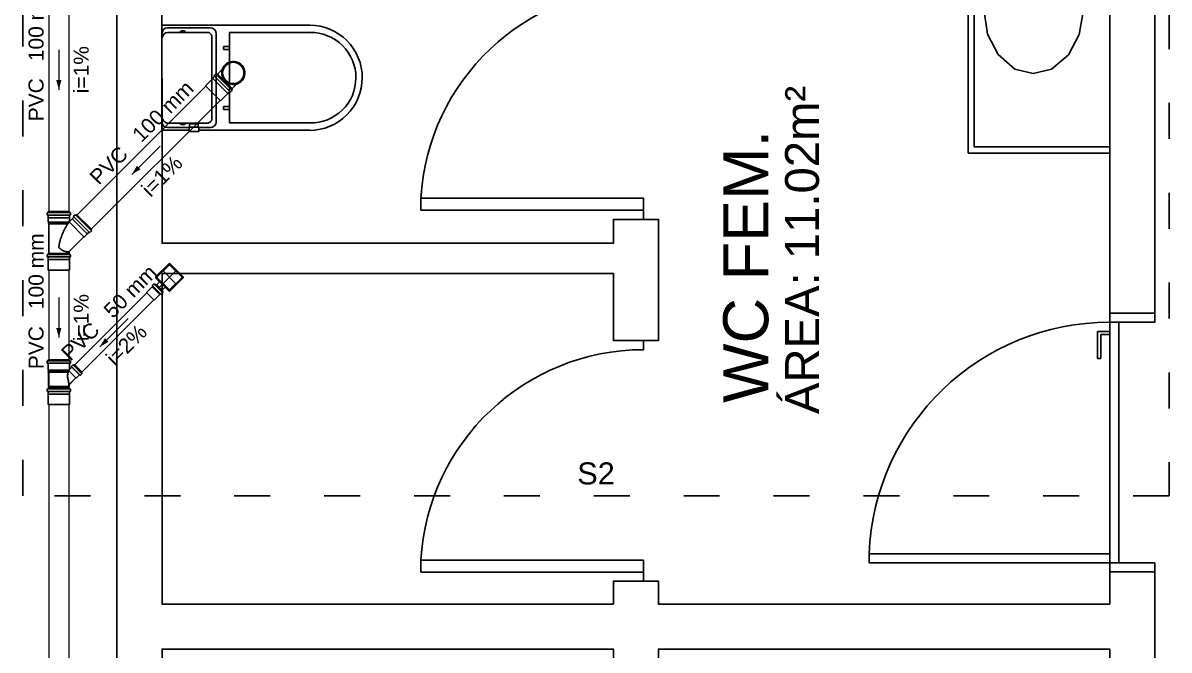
# Model space of a CAD drawing. Header units: millimetres. Extents: x -823 to -490, y -63 to 119.
# Drawn here: x -600.5 to -592.85, y 66.12 to 70.31 of the extents above; entities that cross this region are included whole.
import ezdxf

# ---------------------------------------------------------------- set-up
doc = ezdxf.new("R2010")
doc.units = ezdxf.units.MM
doc.header["$LTSCALE"] = 0.2
doc.header["$MEASUREMENT"] = 0
doc.linetypes.add('ACAD_ISO03W100', pattern=[3, 1.2, -1.8])
doc.linetypes.add('DASHDOT', pattern=[2.54, 1.27, -0.635, 0, -0.635])
for name, color, linetype, lineweight in [('DI-Detalhes', 1, 'Continuous', 30), ('Textos', 7, 'Continuous', 5), ('TQ-Condutos', 5, 'Continuous', 5), ('TQ-Sentido conduto', 9, 'Continuous', 5), ('TQ-Textos conduto', 7, 'Continuous', 5)]:
    doc.layers.add(name, color=color, linetype=linetype, lineweight=lineweight)
doc.layers.add('Simbolos', color=5, linetype='Continuous')
doc.layers.add('Simbolos_int', color=2, linetype='Continuous')
doc.styles.add('Arial', font='arial.ttf')

msp = doc.modelspace()

# ---------------------------------------------------------------- hatches: boundary and pattern name
at = {"layer": 'TQ-Sentido conduto', "linetype": 'Continuous'}
for points in [[(-600.2645, 69.8608), (-600.2472, 69.9253), (-600.2818, 69.9253)], [(-599.7766, 69.2955), (-599.7188, 69.329), (-599.7432, 69.3534)], [(-600.2645, 68.2051), (-600.2472, 68.2696), (-600.2818, 68.2696)], [(-599.99, 68.1442), (-599.9321, 68.1776), (-599.9566, 68.2021)]]:
    msp.add_hatch(color=256, dxfattribs=at).paths.add_polyline_path(points)

# ---------------------------------------------------------------- linework, layer by layer
for p, q in [((-599.5759, 70.2878), (-599.5739, 70.2908)), ((-599.5759, 70.2848), (-599.5759, 70.2878)), ((-599.5759, 70.2688), (-599.5759, 70.2848)), ((-599.5759, 69.9397), (-599.5759, 70.2688)), ((-599.5759, 70.2346), (-599.5729, 70.2497)), ((-599.5739, 70.2908), (-599.5709, 70.2918)), ((-599.5729, 70.2497), (-599.5658, 70.2617)), ((-599.5709, 70.2918), (-599.5689, 70.2918)), ((-599.5689, 70.2918), (-598.5896, 70.2918)), ((-599.5658, 70.2617), (-599.5538, 70.2708)), ((-599.5518, 70.2407), (-599.5628, 70.2316)), ((-599.5538, 70.2708), (-599.5388, 70.2728)), ((-599.5388, 70.2437), (-599.5518, 70.2407)), ((-599.5388, 70.2728), (-599.2528, 70.2728)), ((-599.2709, 70.2437), (-599.5388, 70.2437)), ((-599.4545, 70.2497), (-599.4545, 70.2487)), ((-599.4525, 70.2497), (-599.4545, 70.2497)), ((-599.4545, 70.2487), (-599.4545, 70.2437)), ((-599.4454, 70.2537), (-599.4525, 70.2497)), ((-599.4364, 70.2547), (-599.4454, 70.2537)), ((-599.4284, 70.2537), (-599.4364, 70.2547)), ((-599.4204, 70.2497), (-599.4284, 70.2537)), ((-599.4204, 70.2487), (-599.4204, 70.2497)), ((-599.4204, 70.2437), (-599.4204, 70.2487)), ((-599.2608, 70.2417), (-599.2709, 70.2437)), ((-599.2528, 70.2346), (-599.2608, 70.2417)), ((-599.2528, 70.2728), (-599.2378, 70.2708)), ((-599.2378, 70.2708), (-599.2257, 70.2617)), ((-599.2257, 70.2617), (-599.2167, 70.2497)), ((-599.2167, 70.2497), (-599.2147, 70.2346)), ((-599.1254, 70.2427), (-598.5896, 70.2427)), ((-599.1254, 69.6387), (-599.1254, 70.2427)), ((-599.5709, 70.2196), (-599.5759, 70.2055)), ((-599.5628, 70.2316), (-599.5709, 70.2196)), ((-599.2458, 70.2266), (-599.2528, 70.2346)), ((-599.2428, 70.2156), (-599.2458, 70.2266)), ((-599.2428, 69.9397), (-599.2428, 70.2156)), ((-599.2147, 70.2346), (-599.2147, 69.9397)), ((-599.1655, 70.1293), (-599.1655, 70.1494)), ((-599.1254, 70.1494), (-599.1655, 70.1494)), ((-599.1254, 70.1293), (-599.1655, 70.1293)), ((-599.5759, 69.6126), (-599.5759, 69.9397)), ((-599.2428, 69.6647), (-599.2428, 69.9397)), ((-599.2147, 69.9397), (-599.2147, 69.6457)), ((-599.1254, 69.748), (-599.1655, 69.748)), ((-599.1655, 69.748), (-599.1655, 69.728)), ((-599.1254, 69.728), (-599.1655, 69.728)), ((-599.5759, 69.6748), (-599.5709, 69.6607)), ((-599.5729, 69.6306), (-599.5759, 69.6457)), ((-599.5658, 69.6196), (-599.5729, 69.6306)), ((-599.5709, 69.6607), (-599.5628, 69.6497)), ((-599.5628, 69.6497), (-599.5518, 69.6417)), ((-599.5518, 69.6417), (-599.5388, 69.6367)), ((-599.5388, 69.6367), (-599.2709, 69.6367)), ((-599.4545, 69.6367), (-599.4545, 69.6336)), ((-599.4545, 69.6336), (-599.4545, 69.6316)), ((-599.4545, 69.6316), (-599.4525, 69.6316)), ((-599.4525, 69.6316), (-599.4454, 69.6276)), ((-599.4454, 69.6276), (-599.4364, 69.6266)), ((-599.4364, 69.6266), (-599.4284, 69.6276)), ((-599.4284, 69.6276), (-599.4204, 69.6316)), ((-599.4204, 69.6336), (-599.4204, 69.6367)), ((-599.4204, 69.6316), (-599.4204, 69.6336)), ((-599.3913, 69.6336), (-599.3913, 69.6116)), ((-599.3341, 69.6336), (-599.3913, 69.6336)), ((-599.3341, 69.6116), (-599.3341, 69.6336)), ((-599.2709, 69.6367), (-599.2608, 69.6407)), ((-599.2608, 69.6407), (-599.2528, 69.6457)), ((-599.2528, 69.6457), (-599.2458, 69.6537)), ((-599.2458, 69.6537), (-599.2428, 69.6647)), ((-599.2167, 69.6306), (-599.2257, 69.6196)), ((-599.2147, 69.6457), (-599.2167, 69.6306)), ((-598.5896, 69.6387), (-599.1254, 69.6387)), ((-599.5759, 69.5955), (-599.5759, 69.6126)), ((-599.5759, 69.5935), (-599.5759, 69.5955)), ((-599.5739, 69.5905), (-599.5759, 69.5935)), ((-599.5709, 69.5895), (-599.5739, 69.5905)), ((-599.5689, 69.5895), (-599.5709, 69.5895)), ((-599.3953, 69.5895), (-599.5689, 69.5895)), ((-599.5538, 69.6116), (-599.5658, 69.6196)), ((-599.5388, 69.6086), (-599.5538, 69.6116)), ((-599.3953, 69.6086), (-599.5388, 69.6086)), ((-599.3953, 69.6116), (-599.3291, 69.6116)), ((-599.3953, 69.5895), (-599.3953, 69.6116)), ((-599.3953, 69.5815), (-599.3953, 69.5895)), ((-599.3291, 69.5815), (-599.3953, 69.5815)), ((-599.3291, 69.6116), (-599.3291, 69.5895)), ((-599.2528, 69.6086), (-599.3291, 69.6086)), ((-598.5896, 69.5895), (-599.3291, 69.5895)), ((-599.3291, 69.5895), (-599.3291, 69.5815)), ((-599.2378, 69.6116), (-599.2528, 69.6086)), ((-599.2257, 69.6196), (-599.2378, 69.6116)), ((-596.3612, 69.136), (-597.8471, 69.136)), ((-597.8471, 69.136), (-597.8471, 69.0557)), ((-596.3612, 68.9945), (-596.3612, 69.136)), ((-596.3612, 69.0557), (-597.8471, 69.0557)), ((-593.31, 68.247), (-593.3301, 68.247)), ((-593.3301, 68.0664), (-593.3301, 68.247)), ((-593.2498, 68.247), (-593.31, 68.247)), ((-596.3612, 68.1848), (-596.3612, 68.1246)), ((-593.2498, 68.227), (-593.31, 68.227)), ((-593.31, 68.227), (-593.31, 68.0664)), ((-593.31, 68.0664), (-593.3301, 68.0664)), ((-596.3612, 66.7189), (-597.8471, 66.7189)), ((-597.8471, 66.7189), (-597.8471, 66.6387)), ((-596.3612, 66.5785), (-596.3612, 66.7189)), ((-594.8561, 66.7611), (-594.8561, 66.7009)), ((-596.3612, 66.6387), (-597.8471, 66.6387))]:
    msp.add_line(p, q)
at = {"color": 7}
for p, q in [((-599.3913, 69.6336), (-599.3913, 69.6116)), ((-599.3341, 69.6336), (-599.3913, 69.6336)), ((-599.3341, 69.6116), (-599.3341, 69.6336)), ((-599.3953, 69.6116), (-599.3953, 69.5895)), ((-599.3291, 69.6116), (-599.3953, 69.6116)), ((-599.3953, 69.5895), (-599.3953, 69.5815)), ((-599.3953, 69.5815), (-599.3291, 69.5815)), ((-599.3913, 69.6116), (-599.3341, 69.6116)), ((-599.3291, 69.5895), (-599.3291, 69.6116)), ((-599.3291, 69.5815), (-599.3291, 69.5895))]:
    msp.add_line(p, q, dxfattribs=at)
at = {"linetype": 'Continuous'}
for p, q in [((-594.8561, 66.7611), (-593.2498, 66.7611)), ((-593.2498, 66.7009), (-594.8561, 66.7009))]:
    msp.add_line(p, q, dxfattribs=at)
for points in [[(-596.2618, 71.4045), (-596.5628, 71.4045), (-596.5628, 71.245), (-599.5759, 71.245), (-599.5759, 73.4544), (-596.5628, 73.4544), (-596.5628, 73.0109), (-596.2628, 73.0109), (-596.2628, 73.4544), (-593.2498, 73.4544), (-593.2498, 68.3674), (-592.9488, 68.3674), (-592.9488, 73.7554), (-599.8769, 73.7554), (-599.8769, 56.9483)], [(-593.2498, 69.438), (-594.1939, 69.438), (-594.1939, 73.4544)], [(-593.2498, 69.4781), (-594.1538, 69.4781), (-594.1538, 73.4132), (-593.2498, 73.4132)], [(-592.9488, 65.9092), (-592.9488, 66.6407), (-593.2498, 66.6407), (-593.2498, 66.426), (-596.2618, 66.426), (-596.2618, 66.5785), (-596.5628, 66.5785), (-596.5628, 66.426), (-599.5749, 66.426), (-599.5749, 68.6343), (-596.5628, 68.6343), (-596.5628, 68.1848), (-596.2618, 68.1848), (-596.2608, 68.9945), (-596.5628, 68.9945), (-596.5628, 68.835), (-599.5749, 68.835), (-599.5759, 71.0443), (-596.5628, 71.0443), (-596.5628, 70.6019), (-596.2618, 70.6019), (-596.2628, 71.4045)], [(-593.7585, 70.8316), (-593.8809, 70.8005), (-593.9933, 70.7052), (-593.9933, 70.7052), (-594.0715, 70.5567), (-594.0715, 70.5567), (-594.0906, 70.4002), (-594.0906, 70.4002), (-594.0645, 70.2306), (-594.0645, 70.2306), (-593.9933, 70.0952), (-593.9933, 70.0952), (-593.8819, 69.9989), (-593.8819, 69.9989), (-593.7595, 69.9688), (-593.6381, 69.9989), (-593.5247, 70.0942), (-593.5247, 70.0942), (-593.4545, 70.2296), (-593.4545, 70.2296), (-593.4294, 70.3671), (-593.4294, 70.3671)], [(-599.5749, 63.9156), (-599.5749, 66.1249), (-596.5628, 66.1249), (-596.5628, 65.9724)], [(-596.2618, 65.9724), (-596.2618, 66.1249), (-593.2498, 66.1249), (-593.2498, 65.9092)]]:
    msp.add_lwpolyline(points)
for points in [[(-593.2498, 68.3674), (-592.9488, 68.3674), (-592.9488, 68.3072), (-593.2498, 68.3072), (-593.2498, 68.3674)], [(-593.2498, 68.3072), (-593.1896, 68.3072), (-593.1896, 66.7009), (-593.2498, 66.7009), (-593.2498, 68.3072)], [(-593.2498, 66.7009), (-592.9488, 66.7009), (-592.9488, 66.6407), (-593.2498, 66.6407), (-593.2498, 66.7009)]]:
    msp.add_lwpolyline(points, close=True)
for centre, radius, start, end in [((-596.3602, 69.0507), 1.49, 90.065, 176.753), ((-598.5906, 69.9407), 0.3514, 44.7762, 89.7762), ((-598.5836, 69.9407), 0.3021, 45.3515, 90.9397), ((-598.5906, 69.9407), 0.3514, 359.776, 44.7762), ((-598.5836, 69.9407), 0.3021, 359.763, 45.3515), ((-598.5836, 69.9407), 0.3021, 314.412, 359.763), ((-598.5906, 69.9407), 0.3514, 315, 359.776), ((-598.5836, 69.9407), 0.3021, 269.06, 314.412), ((-598.5906, 69.9407), 0.3514, 270.224, 315), ((-596.3602, 66.6346), 1.49, 90.065, 176.753)]:
    msp.add_arc(centre, radius, start, end)
msp.add_arc((-593.2508, 66.7019), 1.6055, 89.9728, 177.882, dxfattribs=at)
at = {"layer": 'DI-Detalhes', "color": 6, "linetype": 'ACAD_ISO03W100'}
msp.add_lwpolyline([(-600.5042, 73.9724), (-592.8533, 73.9724), (-592.8533, 67.1492), (-600.5042, 67.1492), (-600.5042, 73.9724)], dxfattribs=at)
at = {"layer": 'Simbolos'}
for p, q in [((-599.236, 69.9363), (-599.2855, 69.8869)), ((-599.2246, 69.9482), (-599.236, 69.9368)), ((-599.236, 69.9368), (-599.236, 69.9363)), ((-599.2268, 69.9526), (-599.2245, 69.95)), ((-599.2178, 69.9634), (-599.2267, 69.9545)), ((-599.2161, 69.9636), (-599.2126, 69.9616)), ((-599.2068, 69.966), (-599.211, 69.9618)), ((-599.2068, 69.966), (-599.1062, 69.8654)), ((-599.1736, 69.9946), (-599.2045, 69.9637)), ((-599.1088, 69.8544), (-599.1177, 69.8455)), ((-599.1086, 69.8561), (-599.1106, 69.8596)), ((-599.1062, 69.8654), (-599.1104, 69.8612)), ((-599.0776, 69.8986), (-599.1085, 69.8677)), ((-599.1359, 69.8362), (-599.1853, 69.7867)), ((-599.1354, 69.8362), (-599.1359, 69.8362)), ((-599.124, 69.8476), (-599.1354, 69.8362)), ((-599.1196, 69.8454), (-599.1222, 69.8476)), ((-600.3415, 69.0373), (-600.3415, 69.0247)), ((-600.3405, 69.0386), (-600.3366, 69.0396)), ((-600.3403, 69.0233), (-600.3369, 69.023)), ((-600.3357, 69.0469), (-600.3357, 69.0409)), ((-600.3357, 69.0469), (-600.1934, 69.0469)), ((-600.3357, 69.0217), (-600.3357, 69.0056)), ((-600.1934, 69.0469), (-600.1934, 69.0409)), ((-600.1934, 69.0217), (-600.1934, 69.0056)), ((-600.1885, 69.0386), (-600.1924, 69.0396)), ((-600.1887, 69.0233), (-600.1921, 69.023)), ((-600.1875, 69.0373), (-600.1875, 69.0247)), ((-600.1566, 69.0245), (-600.1656, 69.0156)), ((-600.1656, 69.0138), (-600.1634, 69.0111)), ((-600.155, 69.0247), (-600.1515, 69.0227)), ((-600.1457, 69.0271), (-600.1499, 69.0229)), ((-600.1457, 69.0271), (-600.0451, 68.9265)), ((-600.3357, 69.0056), (-600.3353, 69.0052)), ((-600.3353, 69.0052), (-600.3353, 68.9788)), ((-600.3353, 68.9788), (-600.3324, 68.9759)), ((-600.3324, 68.9688), (-600.3344, 68.9687)), ((-600.3344, 68.9687), (-600.3344, 68.9647)), ((-600.3324, 68.9646), (-600.3344, 68.9647)), ((-600.3324, 68.9759), (-600.3324, 68.9688)), ((-600.3324, 68.9646), (-600.3324, 68.7676)), ((-600.1934, 69.0056), (-600.1937, 69.0052)), ((-600.1937, 69.0052), (-600.1937, 68.9835)), ((-600.1749, 68.9974), (-600.1903, 68.9821)), ((-600.1635, 69.0093), (-600.1749, 68.9979)), ((-600.1749, 68.9979), (-600.1749, 68.9974)), ((-600.0976, 68.8786), (-600.196, 68.7802)), ((-600.0934, 68.8786), (-600.0976, 68.8786)), ((-600.0748, 68.8973), (-600.0934, 68.8786)), ((-600.0743, 68.8973), (-600.0748, 68.8973)), ((-600.0629, 68.9087), (-600.0743, 68.8973)), ((-600.0584, 68.9066), (-600.0611, 68.9088)), ((-600.0477, 68.9156), (-600.0566, 68.9067)), ((-600.0475, 68.9172), (-600.0495, 68.9207)), ((-600.0451, 68.9265), (-600.0493, 68.9223)), ((-600.3415, 68.758), (-600.3415, 68.7454)), ((-600.3405, 68.7593), (-600.3366, 68.7604)), ((-600.3403, 68.7441), (-600.3369, 68.7438)), ((-600.3357, 68.7676), (-600.3357, 68.7617)), ((-600.3357, 68.7676), (-600.1934, 68.7676)), ((-600.3357, 68.7425), (-600.3357, 68.7263)), ((-600.3357, 68.7263), (-600.3353, 68.726)), ((-600.3353, 68.726), (-600.3353, 68.656)), ((-600.1966, 68.7676), (-600.3324, 68.7676)), ((-600.1966, 68.7788), (-600.1966, 68.7676)), ((-600.1934, 68.7263), (-600.1937, 68.726)), ((-600.1937, 68.726), (-600.1937, 68.656)), ((-600.1934, 68.7676), (-600.1934, 68.7617)), ((-600.1934, 68.7425), (-600.1934, 68.7263)), ((-600.1885, 68.7593), (-600.1924, 68.7604)), ((-600.1887, 68.7441), (-600.1921, 68.7438)), ((-600.1875, 68.758), (-600.1875, 68.7454)), ((-599.6161, 68.6125), (-599.5312, 68.6973)), ((-599.5218, 68.6973), (-599.4369, 68.6125)), ((-599.64, 68.5526), (-599.6377, 68.5499)), ((-599.6316, 68.5627), (-599.6399, 68.5544)), ((-599.63, 68.5629), (-599.6265, 68.5608)), ((-599.6207, 68.5652), (-599.6248, 68.5611)), ((-599.6207, 68.5652), (-599.569, 68.5135)), ((-599.6161, 68.603), (-599.5312, 68.5182)), ((-599.6113, 68.5586), (-599.5915, 68.5784)), ((-599.6113, 68.5558), (-599.5784, 68.5229)), ((-599.5218, 68.5182), (-599.4369, 68.603)), ((-599.6422, 68.5433), (-599.6791, 68.5064)), ((-599.6378, 68.5481), (-599.6422, 68.5437)), ((-599.6422, 68.5437), (-599.6422, 68.5433)), ((-599.5909, 68.492), (-599.6278, 68.4551)), ((-599.5905, 68.492), (-599.5909, 68.492)), ((-599.5861, 68.4964), (-599.5905, 68.492)), ((-599.5816, 68.4942), (-599.5843, 68.4965)), ((-599.5715, 68.5026), (-599.5798, 68.4943)), ((-599.5756, 68.5229), (-599.5558, 68.5427)), ((-599.5713, 68.5042), (-599.5734, 68.5078)), ((-599.569, 68.5135), (-599.5732, 68.5094)), ((-600.3419, 68.0482), (-600.3419, 68.0356)), ((-600.3415, 68.0479), (-600.3415, 68.0352)), ((-600.3409, 68.0495), (-600.337, 68.0505)), ((-600.3407, 68.0342), (-600.3372, 68.0339)), ((-600.3405, 68.0492), (-600.3366, 68.0502)), ((-600.3403, 68.0339), (-600.3369, 68.0336)), ((-600.336, 68.0578), (-600.336, 68.0518)), ((-600.336, 68.0578), (-600.1937, 68.0578)), ((-600.336, 68.0326), (-600.336, 67.9901)), ((-600.3357, 68.0574), (-600.3357, 68.0515)), ((-600.3357, 68.0574), (-600.1934, 68.0574)), ((-600.3357, 68.0323), (-600.3357, 67.9898)), ((-600.1937, 68.0578), (-600.1937, 68.0518)), ((-600.1937, 68.0326), (-600.1937, 67.9961)), ((-600.1934, 68.0574), (-600.1934, 68.0515)), ((-600.1934, 68.0323), (-600.1934, 67.9958)), ((-600.1888, 68.0495), (-600.1927, 68.0505)), ((-600.189, 68.0342), (-600.1925, 68.0339)), ((-600.1885, 68.0492), (-600.1924, 68.0502)), ((-600.1887, 68.0339), (-600.1921, 68.0336)), ((-600.1878, 68.0482), (-600.1878, 68.0356)), ((-600.1875, 68.0479), (-600.1875, 68.0352)), ((-600.1721, 68.0228), (-600.1804, 68.0146)), ((-600.1718, 68.0225), (-600.1801, 68.0142)), ((-600.1705, 68.0231), (-600.167, 68.021)), ((-600.1702, 68.0227), (-600.1666, 68.0207)), ((-600.1612, 68.0253), (-600.1653, 68.0212)), ((-600.1609, 68.025), (-600.165, 68.0209)), ((-600.1612, 68.0253), (-600.1096, 67.9736)), ((-600.1609, 68.025), (-600.1092, 67.9733)), ((-600.336, 67.9901), (-600.3327, 67.9868)), ((-600.3357, 67.9898), (-600.3324, 67.9865)), ((-600.3327, 67.9785), (-600.3347, 67.9784)), ((-600.3347, 67.9784), (-600.3347, 67.9744)), ((-600.3327, 67.9743), (-600.3347, 67.9744)), ((-600.3324, 67.9782), (-600.3344, 67.978)), ((-600.3344, 67.978), (-600.3344, 67.9741)), ((-600.3324, 67.9739), (-600.3344, 67.9741)), ((-600.3327, 67.9868), (-600.3327, 67.9785)), ((-600.3327, 67.9743), (-600.3327, 67.8781)), ((-600.3324, 67.9865), (-600.3324, 67.9782)), ((-600.3324, 67.9739), (-600.3324, 67.8777)), ((-600.1783, 68.0083), (-600.1914, 67.9952)), ((-600.178, 68.0079), (-600.1911, 67.9948)), ((-600.1805, 68.0127), (-600.1782, 68.0101)), ((-600.1802, 68.0124), (-600.1779, 68.0097)), ((-600.1266, 67.9566), (-600.1469, 67.9363)), ((-600.1263, 67.9562), (-600.1466, 67.9359)), ((-600.1221, 67.9544), (-600.1248, 67.9567)), ((-600.1218, 67.9541), (-600.1245, 67.9563)), ((-600.112, 67.9627), (-600.1203, 67.9545)), ((-600.1117, 67.9624), (-600.12, 67.9541)), ((-600.1118, 67.9644), (-600.1139, 67.9679)), ((-600.1096, 67.9736), (-600.1137, 67.9695)), ((-600.1115, 67.964), (-600.1135, 67.9676)), ((-600.1092, 67.9733), (-600.1133, 67.9692)), ((-600.3357, 67.8697), (-600.3357, 67.8638)), ((-600.3357, 67.8697), (-600.1934, 67.8697)), ((-600.3327, 67.8781), (-600.197, 67.8781)), ((-600.3324, 67.8777), (-600.1966, 67.8777)), ((-600.1507, 67.9363), (-600.197, 67.89)), ((-600.197, 67.89), (-600.197, 67.8781)), ((-600.1504, 67.9359), (-600.1966, 67.8897)), ((-600.1966, 67.8897), (-600.1966, 67.8777)), ((-600.1934, 67.8697), (-600.1934, 67.8638)), ((-600.1469, 67.9363), (-600.1507, 67.9363)), ((-600.1466, 67.9359), (-600.1504, 67.9359)), ((-600.3415, 67.8601), (-600.3415, 67.8475)), ((-600.3405, 67.8614), (-600.3366, 67.8625)), ((-600.3403, 67.8462), (-600.3369, 67.8459)), ((-600.3357, 67.8446), (-600.3357, 67.8284)), ((-600.3357, 67.8284), (-600.3353, 67.8281)), ((-600.3353, 67.8281), (-600.3353, 67.7581)), ((-600.1934, 67.8284), (-600.1937, 67.8281)), ((-600.1937, 67.8281), (-600.1937, 67.7581)), ((-600.1934, 67.8446), (-600.1934, 67.8284)), ((-600.1885, 67.8614), (-600.1924, 67.8625)), ((-600.1887, 67.8462), (-600.1921, 67.8459)), ((-600.1875, 67.8601), (-600.1875, 67.8475))]:
    msp.add_line(p, q, dxfattribs=at)
for points in [[(-599.0776, 69.8986), (-599.0666, 69.9029), (-599.0564, 69.9087), (-599.0472, 69.9161), (-599.0393, 69.9247), (-599.0327, 69.9345), (-599.0278, 69.9452), (-599.0245, 69.9565), (-599.0229, 69.9681), (-599.0232, 69.9799), (-599.0252, 69.9915), (-599.029, 70.0026), (-599.0344, 70.013), (-599.0414, 70.0225), (-599.0497, 70.0308), (-599.0592, 70.0378), (-599.0696, 70.0432), (-599.0807, 70.047), (-599.0923, 70.049), (-599.1041, 70.0493), (-599.1157, 70.0477), (-599.127, 70.0444), (-599.1377, 70.0395), (-599.1475, 70.0329), (-599.1561, 70.025), (-599.1635, 70.0158), (-599.1693, 70.0056), (-599.1736, 69.9946)], [(-599.2267, 69.9545), (-599.2268, 69.9543), (-599.2269, 69.9541), (-599.227, 69.9539), (-599.2271, 69.9537), (-599.2271, 69.9535), (-599.227, 69.9532), (-599.227, 69.953), (-599.2269, 69.9528), (-599.2268, 69.9526)], [(-599.2246, 69.9482), (-599.2245, 69.9484), (-599.2244, 69.9486), (-599.2243, 69.9488), (-599.2242, 69.949), (-599.2242, 69.9492), (-599.2243, 69.9494), (-599.2243, 69.9496), (-599.2244, 69.9498), (-599.2245, 69.95)], [(-599.2161, 69.9636), (-599.2163, 69.9637), (-599.2165, 69.9637), (-599.2167, 69.9638), (-599.2169, 69.9638), (-599.2171, 69.9637), (-599.2173, 69.9637), (-599.2174, 69.9636), (-599.2176, 69.9635), (-599.2178, 69.9634)], [(-599.2126, 69.9616), (-599.2125, 69.9615), (-599.2123, 69.9614), (-599.2121, 69.9614), (-599.2119, 69.9614), (-599.2117, 69.9614), (-599.2115, 69.9615), (-599.2113, 69.9616), (-599.2112, 69.9617), (-599.211, 69.9618)], [(-599.1736, 69.9946), (-599.1757, 69.9856), (-599.1768, 69.9765), (-599.1767, 69.9672), (-599.1755, 69.9581), (-599.1733, 69.9491), (-599.17, 69.9405), (-599.1657, 69.9324), (-599.1604, 69.9248), (-599.1543, 69.9179), (-599.1474, 69.9118), (-599.1398, 69.9065), (-599.1317, 69.9022), (-599.123, 69.8989), (-599.1141, 69.8967), (-599.105, 69.8955), (-599.0957, 69.8954), (-599.0866, 69.8965), (-599.0776, 69.8986)], [(-599.1104, 69.8612), (-599.1105, 69.861), (-599.1106, 69.8609), (-599.1107, 69.8607), (-599.1108, 69.8605), (-599.1108, 69.8603), (-599.1108, 69.8601), (-599.1108, 69.8599), (-599.1107, 69.8597), (-599.1106, 69.8596)], [(-599.1088, 69.8544), (-599.1087, 69.8546), (-599.1086, 69.8548), (-599.1085, 69.8549), (-599.1085, 69.8551), (-599.1084, 69.8553), (-599.1084, 69.8555), (-599.1085, 69.8557), (-599.1085, 69.8559), (-599.1086, 69.8561)], [(-599.1222, 69.8477), (-599.1224, 69.8478), (-599.1226, 69.8479), (-599.1228, 69.8479), (-599.123, 69.848), (-599.1232, 69.848), (-599.1234, 69.8479), (-599.1236, 69.8478), (-599.1238, 69.8477), (-599.124, 69.8476)], [(-599.1196, 69.8454), (-599.1194, 69.8453), (-599.1192, 69.8452), (-599.119, 69.8452), (-599.1187, 69.8451), (-599.1185, 69.8451), (-599.1183, 69.8452), (-599.1181, 69.8453), (-599.1179, 69.8454), (-599.1177, 69.8455)], [(-600.3405, 69.0386), (-600.3407, 69.0385), (-600.3409, 69.0384), (-600.3411, 69.0383), (-600.3412, 69.0382), (-600.3413, 69.038), (-600.3414, 69.0379), (-600.3415, 69.0377), (-600.3415, 69.0375), (-600.3415, 69.0373)], [(-600.3415, 69.0247), (-600.3415, 69.0245), (-600.3415, 69.0242), (-600.3414, 69.024), (-600.3413, 69.0239), (-600.3411, 69.0237), (-600.3409, 69.0236), (-600.3407, 69.0235), (-600.3405, 69.0234), (-600.3403, 69.0233)], [(-600.3357, 69.0217), (-600.3357, 69.0219), (-600.3357, 69.0221), (-600.3358, 69.0223), (-600.3359, 69.0225), (-600.3361, 69.0227), (-600.3363, 69.0228), (-600.3365, 69.0229), (-600.3367, 69.023), (-600.3369, 69.023)], [(-600.3366, 69.0396), (-600.3365, 69.0397), (-600.3363, 69.0398), (-600.3361, 69.0399), (-600.336, 69.04), (-600.3359, 69.0402), (-600.3358, 69.0404), (-600.3357, 69.0406), (-600.3357, 69.0407), (-600.3357, 69.0409)], [(-600.1934, 69.0409), (-600.1933, 69.0407), (-600.1933, 69.0406), (-600.1932, 69.0404), (-600.1931, 69.0402), (-600.193, 69.04), (-600.1929, 69.0399), (-600.1927, 69.0398), (-600.1926, 69.0397), (-600.1924, 69.0396)], [(-600.1921, 69.023), (-600.1924, 69.023), (-600.1926, 69.0229), (-600.1928, 69.0228), (-600.1929, 69.0227), (-600.1931, 69.0225), (-600.1932, 69.0223), (-600.1933, 69.0221), (-600.1933, 69.0219), (-600.1934, 69.0217)], [(-600.1887, 69.0233), (-600.1885, 69.0234), (-600.1883, 69.0235), (-600.1881, 69.0236), (-600.1879, 69.0237), (-600.1878, 69.0239), (-600.1876, 69.024), (-600.1876, 69.0242), (-600.1875, 69.0245), (-600.1875, 69.0247)], [(-600.1875, 69.0373), (-600.1875, 69.0375), (-600.1875, 69.0377), (-600.1876, 69.0379), (-600.1877, 69.038), (-600.1878, 69.0382), (-600.188, 69.0383), (-600.1881, 69.0384), (-600.1883, 69.0385), (-600.1885, 69.0386)], [(-600.1655, 69.0156), (-600.1657, 69.0154), (-600.1658, 69.0152), (-600.1659, 69.015), (-600.1659, 69.0148), (-600.1659, 69.0146), (-600.1659, 69.0144), (-600.1659, 69.0142), (-600.1658, 69.014), (-600.1656, 69.0138)], [(-600.1635, 69.0093), (-600.1633, 69.0095), (-600.1632, 69.0097), (-600.1632, 69.0099), (-600.1631, 69.0101), (-600.1631, 69.0103), (-600.1631, 69.0106), (-600.1632, 69.0108), (-600.1633, 69.011), (-600.1634, 69.0111)], [(-600.155, 69.0247), (-600.1552, 69.0248), (-600.1554, 69.0249), (-600.1556, 69.0249), (-600.1558, 69.0249), (-600.1559, 69.0249), (-600.1561, 69.0248), (-600.1563, 69.0248), (-600.1565, 69.0246), (-600.1566, 69.0245)], [(-600.1515, 69.0227), (-600.1513, 69.0226), (-600.1511, 69.0226), (-600.151, 69.0225), (-600.1508, 69.0225), (-600.1506, 69.0226), (-600.1504, 69.0226), (-600.1502, 69.0227), (-600.15, 69.0228), (-600.1499, 69.0229)], [(-600.1937, 68.9835), (-600.1937, 68.9832), (-600.1936, 68.983), (-600.1935, 68.9827), (-600.1934, 68.9825), (-600.1933, 68.9823), (-600.1931, 68.9821), (-600.1929, 68.9819), (-600.1927, 68.9818), (-600.1925, 68.9816), (-600.1922, 68.9816), (-600.1919, 68.9815), (-600.1917, 68.9815), (-600.1914, 68.9815), (-600.1912, 68.9816), (-600.1909, 68.9816), (-600.1907, 68.9818), (-600.1905, 68.9819), (-600.1903, 68.9821)], [(-600.0611, 68.9088), (-600.0612, 68.9089), (-600.0614, 68.909), (-600.0617, 68.9091), (-600.0619, 68.9091), (-600.0621, 68.9091), (-600.0623, 68.9091), (-600.0625, 68.909), (-600.0627, 68.9089), (-600.0629, 68.9087)], [(-600.0584, 68.9066), (-600.0582, 68.9064), (-600.058, 68.9064), (-600.0578, 68.9063), (-600.0576, 68.9063), (-600.0574, 68.9063), (-600.0572, 68.9063), (-600.057, 68.9064), (-600.0568, 68.9065), (-600.0566, 68.9067)], [(-600.0493, 68.9223), (-600.0494, 68.9222), (-600.0495, 68.922), (-600.0496, 68.9218), (-600.0496, 68.9216), (-600.0497, 68.9214), (-600.0497, 68.9212), (-600.0496, 68.9211), (-600.0496, 68.9209), (-600.0495, 68.9207)], [(-600.0477, 68.9156), (-600.0476, 68.9157), (-600.0475, 68.9159), (-600.0474, 68.9161), (-600.0473, 68.9163), (-600.0473, 68.9164), (-600.0473, 68.9166), (-600.0473, 68.9168), (-600.0474, 68.917), (-600.0475, 68.9172)], [(-600.3405, 68.7593), (-600.3407, 68.7593), (-600.3409, 68.7592), (-600.3411, 68.7591), (-600.3412, 68.7589), (-600.3413, 68.7588), (-600.3414, 68.7586), (-600.3415, 68.7584), (-600.3415, 68.7582), (-600.3415, 68.758)], [(-600.3415, 68.7454), (-600.3415, 68.7452), (-600.3415, 68.745), (-600.3414, 68.7448), (-600.3413, 68.7446), (-600.3411, 68.7444), (-600.3409, 68.7443), (-600.3407, 68.7442), (-600.3405, 68.7441), (-600.3403, 68.7441)], [(-600.3357, 68.7425), (-600.3357, 68.7427), (-600.3357, 68.7429), (-600.3358, 68.7431), (-600.3359, 68.7433), (-600.3361, 68.7434), (-600.3363, 68.7436), (-600.3365, 68.7437), (-600.3367, 68.7437), (-600.3369, 68.7438)], [(-600.3366, 68.7604), (-600.3365, 68.7605), (-600.3363, 68.7605), (-600.3361, 68.7607), (-600.336, 68.7608), (-600.3359, 68.7609), (-600.3358, 68.7611), (-600.3357, 68.7613), (-600.3357, 68.7615), (-600.3357, 68.7617)], [(-600.1978, 68.7785), (-600.1977, 68.7786), (-600.1975, 68.7786), (-600.1974, 68.7786), (-600.1973, 68.7786), (-600.1971, 68.7787), (-600.197, 68.7787), (-600.1969, 68.7787), (-600.1968, 68.7787), (-600.1966, 68.7788)], [(-600.196, 68.7802), (-600.1962, 68.78), (-600.1963, 68.7799), (-600.1964, 68.7798), (-600.1964, 68.7796), (-600.1965, 68.7794), (-600.1966, 68.7793), (-600.1966, 68.7791), (-600.1966, 68.7789), (-600.1966, 68.7788)], [(-600.1934, 68.7617), (-600.1933, 68.7615), (-600.1933, 68.7613), (-600.1932, 68.7611), (-600.1931, 68.7609), (-600.193, 68.7608), (-600.1929, 68.7607), (-600.1927, 68.7605), (-600.1925, 68.7605), (-600.1924, 68.7604)], [(-600.1921, 68.7438), (-600.1924, 68.7437), (-600.1926, 68.7437), (-600.1928, 68.7436), (-600.1929, 68.7434), (-600.1931, 68.7433), (-600.1932, 68.7431), (-600.1933, 68.7429), (-600.1933, 68.7427), (-600.1934, 68.7425)], [(-600.1887, 68.7441), (-600.1885, 68.7441), (-600.1883, 68.7442), (-600.1881, 68.7443), (-600.1879, 68.7444), (-600.1878, 68.7446), (-600.1876, 68.7448), (-600.1875, 68.745), (-600.1875, 68.7452), (-600.1875, 68.7454)], [(-600.1875, 68.758), (-600.1875, 68.7582), (-600.1875, 68.7584), (-600.1876, 68.7586), (-600.1877, 68.7588), (-600.1878, 68.7589), (-600.188, 68.7591), (-600.1881, 68.7592), (-600.1883, 68.7593), (-600.1885, 68.7593)], [(-599.5218, 68.6973), (-599.5222, 68.6977), (-599.5227, 68.698), (-599.5231, 68.6984), (-599.5237, 68.6986), (-599.5242, 68.6989), (-599.5248, 68.699), (-599.5253, 68.6992), (-599.5259, 68.6992), (-599.5265, 68.6993), (-599.5271, 68.6992), (-599.5276, 68.6992), (-599.5282, 68.699), (-599.5288, 68.6989), (-599.5293, 68.6986), (-599.5298, 68.6984), (-599.5303, 68.698), (-599.5308, 68.6977), (-599.5312, 68.6973)], [(-599.6399, 68.5544), (-599.64, 68.5542), (-599.6402, 68.5541), (-599.6402, 68.5538), (-599.6403, 68.5536), (-599.6403, 68.5534), (-599.6403, 68.5532), (-599.6402, 68.553), (-599.6401, 68.5528), (-599.64, 68.5526)], [(-599.63, 68.5629), (-599.6302, 68.563), (-599.6304, 68.563), (-599.6306, 68.5631), (-599.6308, 68.5631), (-599.6309, 68.563), (-599.6311, 68.563), (-599.6313, 68.5629), (-599.6315, 68.5628), (-599.6316, 68.5627)], [(-599.6265, 68.5608), (-599.6263, 68.5608), (-599.6261, 68.5607), (-599.6259, 68.5607), (-599.6257, 68.5607), (-599.6255, 68.5607), (-599.6253, 68.5607), (-599.6252, 68.5608), (-599.625, 68.5609), (-599.6248, 68.5611)], [(-599.6161, 68.6125), (-599.6164, 68.612), (-599.6168, 68.6116), (-599.6171, 68.6111), (-599.6174, 68.6106), (-599.6176, 68.61), (-599.6178, 68.6095), (-599.6179, 68.6089), (-599.618, 68.6083), (-599.618, 68.6077), (-599.618, 68.6072), (-599.6179, 68.6066), (-599.6178, 68.606), (-599.6176, 68.6054), (-599.6174, 68.6049), (-599.6171, 68.6044), (-599.6168, 68.6039), (-599.6164, 68.6034), (-599.6161, 68.603)], [(-599.6113, 68.5586), (-599.6116, 68.5583), (-599.6117, 68.558), (-599.6118, 68.5577), (-599.6119, 68.5574), (-599.6119, 68.557), (-599.6118, 68.5567), (-599.6117, 68.5563), (-599.6116, 68.556), (-599.6113, 68.5558)], [(-599.4369, 68.603), (-599.4365, 68.6034), (-599.4362, 68.6039), (-599.4359, 68.6044), (-599.4356, 68.6049), (-599.4354, 68.6054), (-599.4352, 68.606), (-599.4351, 68.6066), (-599.435, 68.6072), (-599.435, 68.6077), (-599.435, 68.6083), (-599.4351, 68.6089), (-599.4352, 68.6095), (-599.4354, 68.61), (-599.4356, 68.6106), (-599.4359, 68.6111), (-599.4362, 68.6116), (-599.4365, 68.612), (-599.4369, 68.6125)], [(-599.6378, 68.5481), (-599.6377, 68.5483), (-599.6375, 68.5485), (-599.6375, 68.5487), (-599.6374, 68.5489), (-599.6374, 68.5491), (-599.6374, 68.5493), (-599.6375, 68.5495), (-599.6376, 68.5497), (-599.6377, 68.5499)], [(-599.5843, 68.4965), (-599.5845, 68.4966), (-599.5847, 68.4967), (-599.5849, 68.4968), (-599.5851, 68.4968), (-599.5853, 68.4968), (-599.5856, 68.4968), (-599.5858, 68.4967), (-599.586, 68.4966), (-599.5861, 68.4964)], [(-599.5816, 68.4942), (-599.5814, 68.4941), (-599.5812, 68.494), (-599.581, 68.494), (-599.5808, 68.4939), (-599.5806, 68.4939), (-599.5804, 68.494), (-599.5802, 68.4941), (-599.58, 68.4942), (-599.5798, 68.4943)], [(-599.5784, 68.5229), (-599.5782, 68.5227), (-599.5779, 68.5225), (-599.5776, 68.5224), (-599.5772, 68.5223), (-599.5769, 68.5223), (-599.5765, 68.5224), (-599.5762, 68.5225), (-599.5759, 68.5227), (-599.5756, 68.5229)], [(-599.5732, 68.5094), (-599.5733, 68.5092), (-599.5734, 68.5091), (-599.5735, 68.5089), (-599.5735, 68.5087), (-599.5735, 68.5085), (-599.5735, 68.5083), (-599.5735, 68.5081), (-599.5735, 68.5079), (-599.5734, 68.5078)], [(-599.5715, 68.5026), (-599.5714, 68.5027), (-599.5713, 68.5029), (-599.5712, 68.5031), (-599.5712, 68.5033), (-599.5711, 68.5035), (-599.5711, 68.5037), (-599.5712, 68.5038), (-599.5712, 68.504), (-599.5713, 68.5042)], [(-599.5312, 68.5182), (-599.5303, 68.5174), (-599.5293, 68.5168), (-599.5282, 68.5164), (-599.5271, 68.5162), (-599.5259, 68.5162), (-599.5248, 68.5164), (-599.5237, 68.5168), (-599.5227, 68.5174), (-599.5218, 68.5182)], [(-600.3409, 68.0495), (-600.3411, 68.0494), (-600.3412, 68.0493), (-600.3414, 68.0492), (-600.3415, 68.0491), (-600.3416, 68.0489), (-600.3417, 68.0488), (-600.3418, 68.0486), (-600.3419, 68.0484), (-600.3419, 68.0482)], [(-600.3419, 68.0356), (-600.3418, 68.0354), (-600.3418, 68.0351), (-600.3417, 68.0349), (-600.3416, 68.0348), (-600.3414, 68.0346), (-600.3413, 68.0345), (-600.3411, 68.0343), (-600.3409, 68.0343), (-600.3406, 68.0342)], [(-600.3405, 68.0492), (-600.3407, 68.0491), (-600.3409, 68.049), (-600.3411, 68.0489), (-600.3412, 68.0488), (-600.3413, 68.0486), (-600.3414, 68.0484), (-600.3415, 68.0483), (-600.3415, 68.0481), (-600.3415, 68.0479)], [(-600.3415, 68.0352), (-600.3415, 68.035), (-600.3415, 68.0348), (-600.3414, 68.0346), (-600.3413, 68.0344), (-600.3411, 68.0343), (-600.3409, 68.0341), (-600.3407, 68.034), (-600.3405, 68.0339), (-600.3403, 68.0339)], [(-600.336, 68.0326), (-600.336, 68.0328), (-600.3361, 68.033), (-600.3361, 68.0333), (-600.3363, 68.0334), (-600.3364, 68.0336), (-600.3366, 68.0337), (-600.3368, 68.0338), (-600.337, 68.0339), (-600.3372, 68.0339)], [(-600.337, 68.0505), (-600.3368, 68.0506), (-600.3366, 68.0507), (-600.3365, 68.0508), (-600.3363, 68.0509), (-600.3362, 68.0511), (-600.3361, 68.0513), (-600.336, 68.0514), (-600.336, 68.0516), (-600.336, 68.0518)], [(-600.3357, 68.0323), (-600.3357, 68.0325), (-600.3357, 68.0327), (-600.3358, 68.0329), (-600.3359, 68.0331), (-600.3361, 68.0333), (-600.3363, 68.0334), (-600.3365, 68.0335), (-600.3367, 68.0336), (-600.3369, 68.0336)], [(-600.3366, 68.0502), (-600.3365, 68.0503), (-600.3363, 68.0504), (-600.3361, 68.0505), (-600.336, 68.0506), (-600.3359, 68.0508), (-600.3358, 68.0509), (-600.3357, 68.0511), (-600.3357, 68.0513), (-600.3357, 68.0515)], [(-600.1937, 68.0518), (-600.1937, 68.0516), (-600.1936, 68.0514), (-600.1936, 68.0513), (-600.1935, 68.0511), (-600.1934, 68.0509), (-600.1932, 68.0508), (-600.1931, 68.0507), (-600.1929, 68.0506), (-600.1927, 68.0505)], [(-600.1925, 68.0339), (-600.1927, 68.0339), (-600.1929, 68.0338), (-600.1931, 68.0337), (-600.1933, 68.0336), (-600.1934, 68.0334), (-600.1935, 68.0333), (-600.1936, 68.033), (-600.1937, 68.0328), (-600.1937, 68.0326)], [(-600.1934, 68.0515), (-600.1933, 68.0513), (-600.1933, 68.0511), (-600.1932, 68.0509), (-600.1931, 68.0508), (-600.193, 68.0506), (-600.1929, 68.0505), (-600.1927, 68.0504), (-600.1925, 68.0503), (-600.1924, 68.0502)], [(-600.1921, 68.0336), (-600.1924, 68.0336), (-600.1926, 68.0335), (-600.1928, 68.0334), (-600.1929, 68.0333), (-600.1931, 68.0331), (-600.1932, 68.0329), (-600.1933, 68.0327), (-600.1933, 68.0325), (-600.1934, 68.0323)], [(-600.189, 68.0342), (-600.1888, 68.0343), (-600.1886, 68.0343), (-600.1884, 68.0345), (-600.1882, 68.0346), (-600.1881, 68.0348), (-600.188, 68.0349), (-600.1879, 68.0351), (-600.1878, 68.0354), (-600.1878, 68.0356)], [(-600.1878, 68.0482), (-600.1878, 68.0484), (-600.1879, 68.0486), (-600.1879, 68.0488), (-600.188, 68.0489), (-600.1881, 68.0491), (-600.1883, 68.0492), (-600.1884, 68.0493), (-600.1886, 68.0494), (-600.1888, 68.0495)], [(-600.1887, 68.0339), (-600.1885, 68.0339), (-600.1883, 68.034), (-600.1881, 68.0341), (-600.1879, 68.0343), (-600.1878, 68.0344), (-600.1876, 68.0346), (-600.1875, 68.0348), (-600.1875, 68.035), (-600.1875, 68.0352)], [(-600.1875, 68.0479), (-600.1875, 68.0481), (-600.1875, 68.0483), (-600.1876, 68.0484), (-600.1877, 68.0486), (-600.1878, 68.0488), (-600.188, 68.0489), (-600.1881, 68.049), (-600.1883, 68.0491), (-600.1885, 68.0492)], [(-600.1705, 68.0231), (-600.1707, 68.0231), (-600.1709, 68.0232), (-600.1711, 68.0232), (-600.1713, 68.0232), (-600.1715, 68.0232), (-600.1716, 68.0232), (-600.1718, 68.0231), (-600.172, 68.023), (-600.1721, 68.0228)], [(-600.1702, 68.0227), (-600.1704, 68.0228), (-600.1705, 68.0229), (-600.1707, 68.0229), (-600.1709, 68.0229), (-600.1711, 68.0229), (-600.1713, 68.0228), (-600.1715, 68.0227), (-600.1717, 68.0226), (-600.1718, 68.0225)], [(-600.167, 68.021), (-600.1668, 68.0209), (-600.1666, 68.0209), (-600.1664, 68.0208), (-600.1662, 68.0208), (-600.166, 68.0208), (-600.1658, 68.0209), (-600.1657, 68.021), (-600.1655, 68.0211), (-600.1654, 68.0212)], [(-600.1666, 68.0207), (-600.1665, 68.0206), (-600.1663, 68.0205), (-600.1661, 68.0205), (-600.1659, 68.0205), (-600.1657, 68.0205), (-600.1655, 68.0206), (-600.1653, 68.0206), (-600.1652, 68.0207), (-600.165, 68.0209)], [(-600.1937, 67.9961), (-600.1937, 67.9959), (-600.1936, 67.9958), (-600.1936, 67.9956), (-600.1935, 67.9954), (-600.1934, 67.9953), (-600.1933, 67.9952), (-600.1932, 67.995), (-600.193, 67.9949), (-600.1929, 67.9949), (-600.1927, 67.9948), (-600.1925, 67.9948), (-600.1924, 67.9948), (-600.1922, 67.9948), (-600.192, 67.9948), (-600.1918, 67.9949), (-600.1917, 67.9949), (-600.1915, 67.995), (-600.1914, 67.9952)], [(-600.1934, 67.9958), (-600.1933, 67.9956), (-600.1933, 67.9954), (-600.1933, 67.9953), (-600.1932, 67.9951), (-600.1931, 67.995), (-600.193, 67.9948), (-600.1928, 67.9947), (-600.1927, 67.9946), (-600.1925, 67.9945), (-600.1924, 67.9945), (-600.1922, 67.9944), (-600.192, 67.9944), (-600.1918, 67.9944), (-600.1917, 67.9945), (-600.1915, 67.9945), (-600.1914, 67.9946), (-600.1912, 67.9947), (-600.1911, 67.9948)], [(-600.1804, 68.0146), (-600.1806, 68.0144), (-600.1807, 68.0142), (-600.1808, 68.014), (-600.1808, 68.0138), (-600.1808, 68.0136), (-600.1808, 68.0133), (-600.1807, 68.0131), (-600.1806, 68.0129), (-600.1805, 68.0128)], [(-600.1801, 68.0142), (-600.1802, 68.0141), (-600.1803, 68.0139), (-600.1804, 68.0137), (-600.1805, 68.0135), (-600.1805, 68.0132), (-600.1804, 68.013), (-600.1804, 68.0128), (-600.1803, 68.0126), (-600.1802, 68.0124)], [(-600.1783, 68.0082), (-600.1782, 68.0084), (-600.1781, 68.0086), (-600.178, 68.0088), (-600.1779, 68.009), (-600.1779, 68.0092), (-600.1779, 68.0095), (-600.178, 68.0097), (-600.1781, 68.0099), (-600.1782, 68.0101)], [(-600.178, 68.0079), (-600.1778, 68.0081), (-600.1777, 68.0083), (-600.1776, 68.0085), (-600.1776, 68.0087), (-600.1776, 68.0089), (-600.1776, 68.0091), (-600.1777, 68.0093), (-600.1778, 68.0095), (-600.1779, 68.0097)], [(-600.1248, 67.9567), (-600.125, 67.9568), (-600.1252, 67.9569), (-600.1254, 67.9569), (-600.1256, 67.957), (-600.1258, 67.957), (-600.1261, 67.9569), (-600.1263, 67.9568), (-600.1265, 67.9567), (-600.1266, 67.9566)], [(-600.1245, 67.9563), (-600.1247, 67.9564), (-600.1249, 67.9565), (-600.1251, 67.9566), (-600.1253, 67.9566), (-600.1255, 67.9566), (-600.1257, 67.9566), (-600.1259, 67.9565), (-600.1261, 67.9564), (-600.1263, 67.9562)], [(-600.1221, 67.9544), (-600.1219, 67.9543), (-600.1218, 67.9542), (-600.1215, 67.9541), (-600.1213, 67.9541), (-600.1211, 67.9541), (-600.1209, 67.9541), (-600.1207, 67.9542), (-600.1205, 67.9543), (-600.1203, 67.9545)], [(-600.1218, 67.9541), (-600.1216, 67.9539), (-600.1214, 67.9538), (-600.1212, 67.9538), (-600.121, 67.9537), (-600.1208, 67.9538), (-600.1206, 67.9538), (-600.1203, 67.9539), (-600.1202, 67.954), (-600.12, 67.9541)], [(-600.1137, 67.9695), (-600.1138, 67.9694), (-600.1139, 67.9692), (-600.114, 67.969), (-600.114, 67.9689), (-600.1141, 67.9687), (-600.1141, 67.9685), (-600.114, 67.9683), (-600.114, 67.9681), (-600.1139, 67.9679)], [(-600.1133, 67.9692), (-600.1135, 67.9691), (-600.1136, 67.9689), (-600.1137, 67.9687), (-600.1137, 67.9685), (-600.1137, 67.9683), (-600.1137, 67.9681), (-600.1137, 67.9679), (-600.1136, 67.9678), (-600.1136, 67.9676)], [(-600.112, 67.9628), (-600.1119, 67.9629), (-600.1118, 67.9631), (-600.1117, 67.9632), (-600.1117, 67.9634), (-600.1117, 67.9636), (-600.1117, 67.9638), (-600.1117, 67.964), (-600.1117, 67.9642), (-600.1118, 67.9644)], [(-600.1117, 67.9624), (-600.1116, 67.9626), (-600.1115, 67.9627), (-600.1114, 67.9629), (-600.1113, 67.9631), (-600.1113, 67.9633), (-600.1113, 67.9635), (-600.1114, 67.9637), (-600.1114, 67.9639), (-600.1115, 67.964)], [(-600.3366, 67.8625), (-600.3365, 67.8626), (-600.3363, 67.8626), (-600.3361, 67.8628), (-600.336, 67.8629), (-600.3359, 67.863), (-600.3358, 67.8632), (-600.3357, 67.8634), (-600.3357, 67.8636), (-600.3357, 67.8638)], [(-600.1964, 67.8911), (-600.1965, 67.891), (-600.1966, 67.8909), (-600.1967, 67.8908), (-600.1968, 67.8907), (-600.1968, 67.8906), (-600.1969, 67.8904), (-600.1969, 67.8903), (-600.197, 67.8902), (-600.197, 67.89)], [(-600.196, 67.8908), (-600.1962, 67.8907), (-600.1963, 67.8906), (-600.1964, 67.8905), (-600.1964, 67.8904), (-600.1965, 67.8902), (-600.1966, 67.8901), (-600.1966, 67.89), (-600.1966, 67.8898), (-600.1966, 67.8897)], [(-600.1934, 67.8638), (-600.1933, 67.8636), (-600.1933, 67.8634), (-600.1932, 67.8632), (-600.1931, 67.863), (-600.193, 67.8629), (-600.1929, 67.8628), (-600.1927, 67.8626), (-600.1925, 67.8626), (-600.1924, 67.8625)], [(-600.3405, 67.8614), (-600.3407, 67.8614), (-600.3409, 67.8613), (-600.3411, 67.8612), (-600.3412, 67.861), (-600.3413, 67.8609), (-600.3414, 67.8607), (-600.3415, 67.8605), (-600.3415, 67.8603), (-600.3415, 67.8601)], [(-600.3415, 67.8475), (-600.3415, 67.8473), (-600.3415, 67.8471), (-600.3414, 67.8469), (-600.3413, 67.8467), (-600.3411, 67.8465), (-600.3409, 67.8464), (-600.3407, 67.8463), (-600.3405, 67.8462), (-600.3403, 67.8462)], [(-600.3357, 67.8446), (-600.3357, 67.8448), (-600.3357, 67.845), (-600.3358, 67.8452), (-600.3359, 67.8454), (-600.3361, 67.8455), (-600.3363, 67.8457), (-600.3365, 67.8458), (-600.3367, 67.8458), (-600.3369, 67.8459)], [(-600.1921, 67.8459), (-600.1924, 67.8458), (-600.1926, 67.8458), (-600.1928, 67.8457), (-600.1929, 67.8455), (-600.1931, 67.8454), (-600.1932, 67.8452), (-600.1933, 67.845), (-600.1933, 67.8448), (-600.1934, 67.8446)], [(-600.1887, 67.8462), (-600.1885, 67.8462), (-600.1883, 67.8463), (-600.1881, 67.8464), (-600.1879, 67.8465), (-600.1878, 67.8467), (-600.1876, 67.8469), (-600.1875, 67.8471), (-600.1875, 67.8473), (-600.1875, 67.8475)], [(-600.1875, 67.8601), (-600.1875, 67.8603), (-600.1875, 67.8605), (-600.1876, 67.8607), (-600.1877, 67.8609), (-600.1878, 67.861), (-600.188, 67.8612), (-600.1881, 67.8613), (-600.1883, 67.8614), (-600.1885, 67.8614)]]:
    msp.add_lwpolyline(points, dxfattribs=at)
at = {"layer": 'Simbolos_int'}
for p, q in [((-599.236, 69.9363), (-599.1359, 69.8362)), ((-599.2238, 69.9491), (-599.1231, 69.8484)), ((-599.2118, 69.9611), (-599.1111, 69.8604)), ((-599.2045, 69.9637), (-599.1085, 69.8677)), ((-599.2855, 69.8869), (-599.1853, 69.7867)), ((-600.3357, 69.0399), (-600.1934, 69.0399)), ((-600.3357, 69.0229), (-600.1934, 69.0229)), ((-600.1506, 69.0222), (-600.05, 68.9216)), ((-600.1937, 69.0052), (-600.3353, 69.0052)), ((-600.1973, 68.9759), (-600.3324, 68.9759)), ((-600.2021, 68.9688), (-600.3324, 68.9688)), ((-600.205, 68.9646), (-600.3324, 68.9646)), ((-600.0976, 68.8786), (-600.1963, 68.9773)), ((-600.0743, 68.8973), (-600.1749, 68.9979)), ((-600.0748, 68.8973), (-600.1749, 68.9974)), ((-600.1626, 69.0102), (-600.062, 68.9096)), ((-600.3357, 68.7606), (-600.1934, 68.7606)), ((-600.3357, 68.7437), (-600.1934, 68.7437)), ((-600.3353, 68.726), (-600.1937, 68.726)), ((-600.3353, 68.656), (-600.1937, 68.656)), ((-599.5288, 68.6899), (-599.6087, 68.6101)), ((-599.5241, 68.6899), (-599.4443, 68.6101)), ((-599.6256, 68.5603), (-599.5739, 68.5087)), ((-599.6113, 68.5586), (-599.5756, 68.5229)), ((-599.6087, 68.6054), (-599.5288, 68.5255)), ((-599.4443, 68.6054), (-599.5241, 68.5255)), ((-599.6791, 68.5064), (-599.6278, 68.4551)), ((-599.6422, 68.5437), (-599.5905, 68.492)), ((-599.6369, 68.549), (-599.5853, 68.4973)), ((-600.336, 68.0508), (-600.1937, 68.0508)), ((-600.336, 68.0338), (-600.1937, 68.0338)), ((-600.3357, 68.0505), (-600.1934, 68.0505)), ((-600.3357, 68.0335), (-600.1934, 68.0335)), ((-600.1661, 68.0205), (-600.1144, 67.9688)), ((-600.1657, 68.0202), (-600.1141, 67.9685)), ((-600.1973, 67.9868), (-600.3327, 67.9868)), ((-600.2007, 67.9785), (-600.3327, 67.9785)), ((-600.2022, 67.9743), (-600.3327, 67.9743)), ((-600.1969, 67.9865), (-600.3324, 67.9865)), ((-600.2004, 67.9782), (-600.3324, 67.9782)), ((-600.2019, 67.9739), (-600.3324, 67.9739)), ((-600.1985, 67.9841), (-600.1507, 67.9363)), ((-600.1982, 67.9837), (-600.1504, 67.9359)), ((-600.1774, 68.0091), (-600.1258, 67.9574)), ((-600.1771, 68.0088), (-600.1254, 67.9571)), ((-600.3357, 67.8628), (-600.1934, 67.8628)), ((-600.3357, 67.8458), (-600.1934, 67.8458)), ((-600.3353, 67.8281), (-600.1937, 67.8281)), ((-600.3353, 67.7581), (-600.1937, 67.7581))]:
    msp.add_line(p, q, dxfattribs=at)
at = {"layer": 'Simbolos_int', "linetype": 'DASHDOT'}
for p, q in [((-599.5949, 68.5393), (-599.4793, 68.6549)), ((-599.4793, 68.5606), (-599.5736, 68.6549))]:
    msp.add_line(p, q, dxfattribs=at)
at = {"layer": 'Simbolos_int'}
for points in [[(-600.193, 68.982), (-600.1968, 68.9765), (-600.2006, 68.9711), (-600.2043, 68.9655), (-600.208, 68.9599), (-600.2115, 68.9543), (-600.2149, 68.9485), (-600.2182, 68.9428), (-600.2215, 68.937), (-600.2246, 68.9311)], [(-600.2246, 68.9311), (-600.2288, 68.923), (-600.2327, 68.9149), (-600.2365, 68.9066), (-600.2401, 68.8983), (-600.2435, 68.8899), (-600.2467, 68.8814), (-600.2497, 68.8729), (-600.2526, 68.8643), (-600.2552, 68.8556)], [(-600.2552, 68.8556), (-600.2567, 68.8504), (-600.2581, 68.8451), (-600.2594, 68.8399), (-600.2605, 68.8346), (-600.2615, 68.8292), (-600.2624, 68.8239), (-600.2632, 68.8185), (-600.2639, 68.8131), (-600.2645, 68.8077)], [(-600.2645, 68.8077), (-600.2625, 68.8055), (-600.2605, 68.8034), (-600.2584, 68.8013), (-600.2563, 68.7993), (-600.254, 68.7973), (-600.2518, 68.7955), (-600.2494, 68.7937), (-600.247, 68.7919), (-600.2446, 68.7903)], [(-600.2446, 68.7903), (-600.2421, 68.7888), (-600.2395, 68.7875), (-600.2369, 68.7862), (-600.2342, 68.785), (-600.2315, 68.7839), (-600.2288, 68.7829), (-600.226, 68.7819), (-600.2232, 68.7811), (-600.2204, 68.7803)], [(-600.2204, 68.7803), (-600.218, 68.7797), (-600.2155, 68.7793), (-600.213, 68.7789), (-600.2104, 68.7786), (-600.2079, 68.7784), (-600.2054, 68.7783), (-600.2029, 68.7783), (-600.2003, 68.7784), (-600.1978, 68.7785)], [(-599.5241, 68.6899), (-599.5243, 68.6901), (-599.5246, 68.6903), (-599.5248, 68.6905), (-599.5251, 68.6906), (-599.5253, 68.6907), (-599.5256, 68.6908), (-599.5259, 68.6909), (-599.5262, 68.6909), (-599.5265, 68.6909), (-599.5268, 68.6909), (-599.5271, 68.6909), (-599.5274, 68.6908), (-599.5276, 68.6907), (-599.5279, 68.6906), (-599.5282, 68.6905), (-599.5284, 68.6903), (-599.5286, 68.6901), (-599.5288, 68.6899)], [(-599.6087, 68.6101), (-599.6091, 68.6096), (-599.6093, 68.6091), (-599.6095, 68.6086), (-599.6096, 68.608), (-599.6096, 68.6074), (-599.6095, 68.6069), (-599.6093, 68.6063), (-599.6091, 68.6058), (-599.6087, 68.6054)], [(-599.4443, 68.6054), (-599.4439, 68.6058), (-599.4436, 68.6063), (-599.4434, 68.6069), (-599.4433, 68.6074), (-599.4433, 68.608), (-599.4434, 68.6086), (-599.4436, 68.6091), (-599.4439, 68.6096), (-599.4443, 68.6101)], [(-599.5288, 68.5255), (-599.5286, 68.5253), (-599.5284, 68.5252), (-599.5282, 68.525), (-599.5279, 68.5249), (-599.5276, 68.5248), (-599.5274, 68.5247), (-599.5271, 68.5246), (-599.5268, 68.5246), (-599.5265, 68.5246), (-599.5262, 68.5246), (-599.5259, 68.5246), (-599.5256, 68.5247), (-599.5253, 68.5248), (-599.5251, 68.5249), (-599.5248, 68.525), (-599.5246, 68.5252), (-599.5243, 68.5253), (-599.5241, 68.5255)], [(-600.2057, 67.9598), (-600.2061, 67.9556), (-600.2063, 67.9513), (-600.2062, 67.9471), (-600.206, 67.9429), (-600.2056, 67.9386), (-600.205, 67.9344), (-600.2042, 67.9303), (-600.2031, 67.9261), (-600.2019, 67.9221)], [(-600.2054, 67.9595), (-600.2058, 67.9553), (-600.2059, 67.951), (-600.2059, 67.9468), (-600.2057, 67.9425), (-600.2053, 67.9383), (-600.2046, 67.9341), (-600.2038, 67.9299), (-600.2028, 67.9258), (-600.2016, 67.9217)], [(-600.193, 67.9949), (-600.195, 67.9913), (-600.1969, 67.9876), (-600.1986, 67.9838), (-600.2002, 67.9799), (-600.2017, 67.976), (-600.2029, 67.972), (-600.204, 67.968), (-600.205, 67.9639), (-600.2057, 67.9598)], [(-600.1926, 67.9946), (-600.1947, 67.9909), (-600.1966, 67.9872), (-600.1983, 67.9834), (-600.1999, 67.9796), (-600.2013, 67.9756), (-600.2026, 67.9717), (-600.2037, 67.9676), (-600.2046, 67.9636), (-600.2054, 67.9595)], [(-600.2019, 67.9221), (-600.2014, 67.9186), (-600.2008, 67.9152), (-600.2003, 67.9117), (-600.1997, 67.9083), (-600.1991, 67.9048), (-600.1984, 67.9014), (-600.1978, 67.898), (-600.1971, 67.8946), (-600.1964, 67.8911)], [(-600.2016, 67.9217), (-600.2011, 67.9183), (-600.2005, 67.9148), (-600.1999, 67.9114), (-600.1993, 67.908), (-600.1987, 67.9045), (-600.1981, 67.9011), (-600.1974, 67.8976), (-600.1967, 67.8942), (-600.196, 67.8908)]]:
    msp.add_lwpolyline(points, dxfattribs=at)
msp.add_circle((-599.0998, 69.9724), 0.0712, dxfattribs=at)
at = {"layer": 'TQ-Condutos'}
for p, q in [((-600.3313, 70.9435), (-600.3313, 69.0469)), ((-600.1977, 70.9435), (-600.1977, 69.0469)), ((-599.2827, 69.884), (-600.1426, 69.0241)), ((-599.1882, 69.7895), (-600.0481, 68.9296)), ((-600.3313, 68.656), (-600.3313, 68.0578)), ((-600.1977, 68.656), (-600.1977, 68.0578)), ((-599.6771, 68.5044), (-600.1587, 68.0228)), ((-599.6298, 68.4571), (-600.1115, 67.9755)), ((-600.3313, 67.7581), (-600.3313, 63.4215)), ((-600.1977, 67.7581), (-600.1977, 63.4215))]:
    msp.add_line(p, q, dxfattribs=at)
at = {"layer": 'TQ-Sentido conduto'}
for points in [[(-600.2645, 70.128), (-600.2645, 69.8608)], [(-599.5877, 69.4845), (-599.7766, 69.2955)], [(-600.2645, 68.4723), (-600.2645, 68.2051)], [(-599.801, 68.3332), (-599.99, 68.1442)]]:
    msp.add_lwpolyline(points, dxfattribs=at)

# ---------------------------------------------------------------- texts
at = {"rotation": 90.00021, "line_spacing_factor": 0.798, "style": 'Arial'}
for s, insert, char_height, width, attachment_point in [('ÁREA: 11.02m²', (-595.1874, 68.7904), 0.2259, 3.52404, 8), ('WC FEM.', (-595.5243, 67.769), 0.3012, 2.530072, 7)]:
    msp.add_mtext(s, dxfattribs=dict(at, insert=insert, char_height=char_height, width=width, attachment_point=attachment_point))
at = {"layer": 'Textos', "insert": (-596.6788, 67.2227), "char_height": 0.14698, "width": 0.50232, "attachment_point": 8, "line_spacing_factor": 0.6, "style": 'Arial'}
msp.add_mtext('S2', dxfattribs=at)
at = {"layer": 'TQ-Textos conduto', "char_height": 0.10021, "line_spacing_factor": 0.6, "style": 'Arial'}
for s, insert, width, attachment_point, rotation in [('100 mm', (-600.3651, 70.0512), 1.01128, 7, 90.00021), ('i=1%', (-600.0644, 69.9944), 0.630293, 8, 90.00021), ('PVC', (-600.3651, 69.9376), 0.57591, 9, 90.00021), ('100 mm', (-599.7131, 69.5013), 1.01128, 7, 45.00011), ('PVC', (-599.7934, 69.421), 0.57591, 9, 45.00011), ('i=1%', (-599.5407, 69.2485), 0.630293, 8, 45.00011), ('100 mm', (-600.3651, 68.3955), 1.01128, 7, 90.00021), ('50 mm', (-599.9028, 68.3264), 0.855617, 7, 45.00011), ('i=1%', (-600.0644, 68.3387), 0.630293, 8, 90.00021), ('PVC', (-600.3651, 68.2819), 0.57591, 9, 90.00021), ('PVC', (-599.9831, 68.246), 0.57591, 9, 45.00011), ('i=2%', (-599.7776, 68.1209), 0.630293, 8, 45.00011)]:
    msp.add_mtext(s, dxfattribs=dict(at, insert=insert, width=width, attachment_point=attachment_point, rotation=rotation))

doc.saveas('drawing.dxf')
